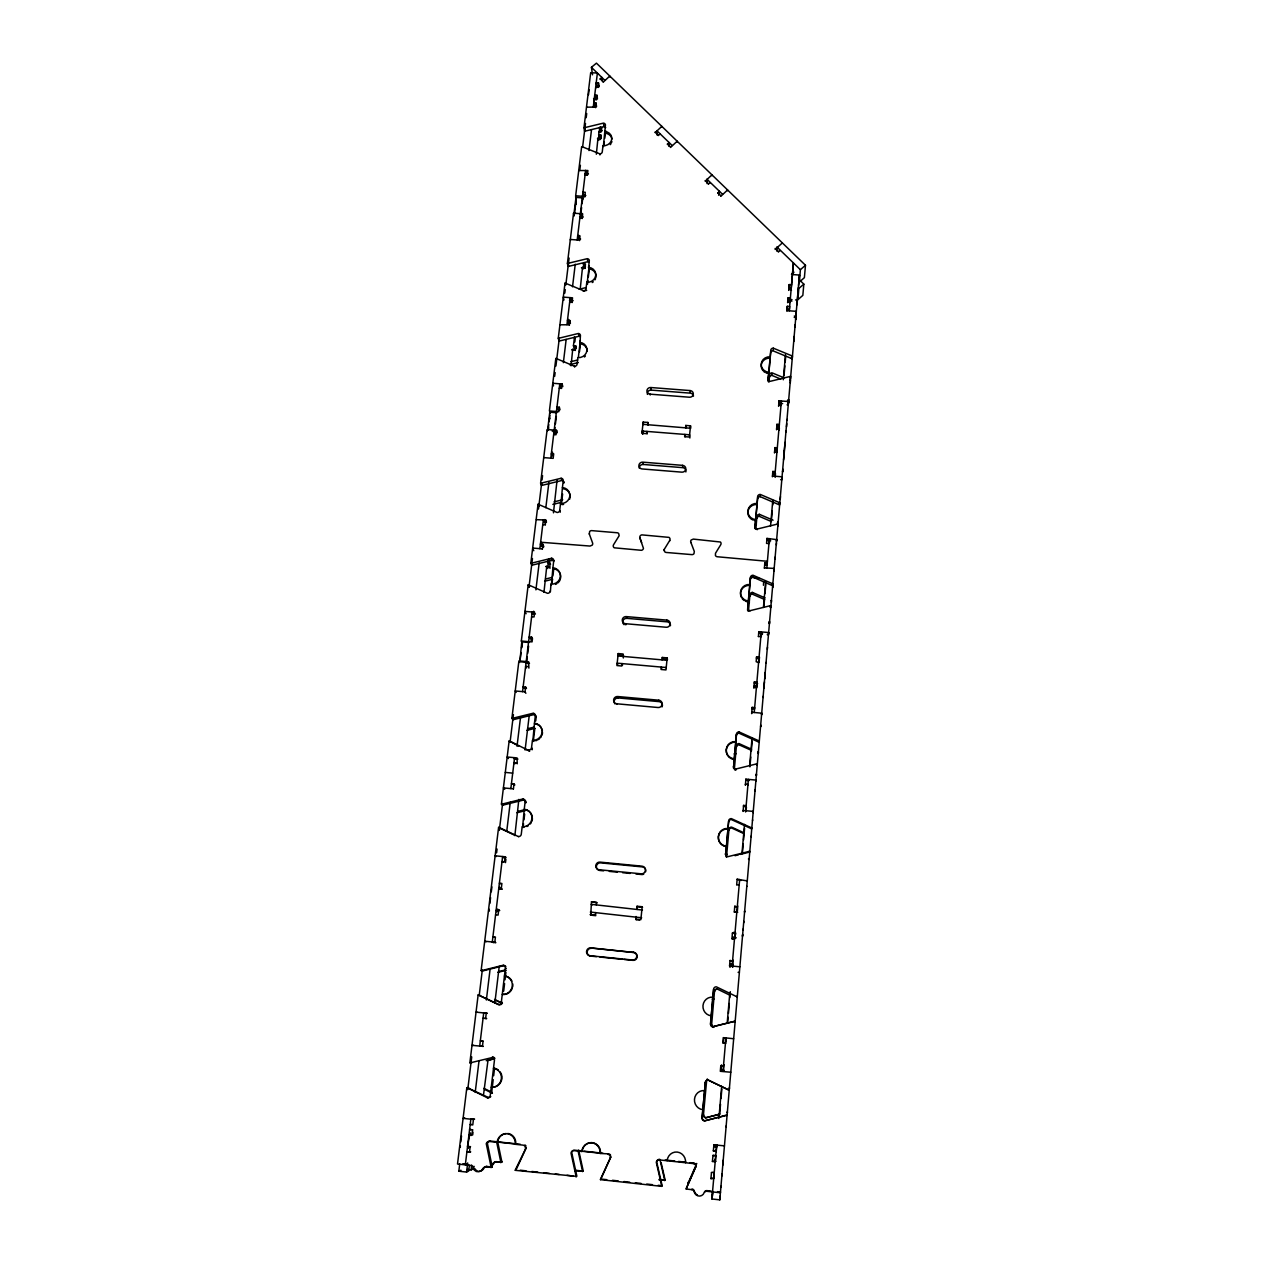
<?xml version="1.0" encoding="UTF-8"?>
<svg xmlns="http://www.w3.org/2000/svg" width="1263" height="1263" viewBox="0 0 1263 1263"><rect width="100%" height="100%" fill="white"/><g stroke="black" fill="none" stroke-linecap="round" stroke-linejoin="round"><path stroke-width="1.5" d="M739.044 744.602L739.06 743.607L751.548 749.243M739.123 733.029L739.123 731.956L758.605 740.718A2.51 2.479 14.9 0 0 759.3 740.876L759.221 742.139A2.494 2.463 15.1 0 1 758.51 741.965L739.123 733.235A2.494 2.463 9.3 0 0 736.424 735.461L733.55 767.462A2.51 2.479 15.5 0 0 733.645 768.393M747.743 610.787A2.447 2.368 2.1 0 1 747.649 609.903L747.696 608.419M743.575 805.415L743.56 806.41L746.07 806.647L746.101 805.652L743.575 805.415L743.118 811.414L743.149 810.451L753.237 811.399L753.158 812.362M749.922 611.008L749.938 610.708A2.463 2.384 2.1 0 1 747.696 608.119L750.443 577.428A2.447 2.352 1.5 0 1 753.095 575.281L772.151 583.569A2.447 2.368 3.8 0 0 772.845 583.727L772.703 587.153M749.954 594.794L749.906 596.262A2.352 2.273 2 0 1 752.448 594.194L764.636 599.53M750.396 579.007L750.443 577.428M739.376 972.368L738.097 972.336M739.85 966.811L729.54 965.769L732.998 966.448M639.978 538.338L639.804 536.838A2.415 2.321 -10.6 0 1 641.841 534.881L669.011 537.375A2.431 2.321 -8.1 0 1 669.706 540.485L669.753 540.817M755.858 781.181L755.921 780.076L745.88 779.145L745.849 780.25L749.18 780.55M752.464 593.91L752.511 592.442L764.746 597.778M747.649 609.903L750.396 579.322A2.431 2.352 1.5 0 1 753.032 577.175L753.08 575.596M754.99 526.876L754.927 528.613L757.595 498.743A2.415 2.289 0.4 0 1 760.2 496.659L760.279 494.828M745.612 811.983L748.391 779.382L748.328 780.85M756.269 525.045L756.3 524.05M757.184 529.734L757.216 529.039A2.431 2.321 0.7 0 1 755.006 526.529L757.689 496.548A2.415 2.305 0.3 0 1 760.294 494.449L779.145 502.5A2.431 2.305 2.1 0 0 779.824 502.658L779.65 504.837A2.415 2.305 2.1 0 1 778.971 504.679L760.2 496.659M756.932 516.709L756.869 518.414A2.321 2.226 0.7 0 1 759.379 516.393L771.425 521.572M757.611 498.38L757.689 496.548M747.917 785.27L747.964 784.37L745.454 784.134L745.407 785.223L745.88 779.145M759.379 516.046L759.458 514.341L773.067 520.182M790.07 302.015L790.37 298.068L788.033 297.894L787.623 302.71M752.164 707.375L752.101 708.764L754.579 708.985L754.658 707.596L752.164 707.375L751.674 713.642L751.738 712.269L761.7 713.169L761.589 714.526M768.741 373.564L768.804 372.238A8.304 7.752 -0.8 0 1 761.226 363.886A8.304 7.752 -0.8 0 1 770.193 356.798L770.777 350.198A2.368 2.21 -0.8 0 1 773.335 348.178L791.79 355.803A2.368 2.21 0.4 0 0 792.454 355.961L792.248 358.66A2.368 2.194 0.4 0 1 791.569 358.518L773.193 350.909A2.352 2.194 -0.8 0 0 770.651 352.93L768.093 381.505M756.869 684.609L756.884 682.052L754.406 681.831L754.343 683.315L757.626 683.615M775.135 249.427L781.923 243.301M768.157 380.195L770.193 356.798M754.5 685.083L754.453 686.046L756.853 686.267M776.682 251.037L776.887 246.932L800.395 269.698L799.384 282.028L804.389 277.655L805.478 265.262L596.436 63.15L591.416 67.318L592.536 74.817M742.66 934.32L742.486 936.341L742.612 934.904M756.584 656.871L756.505 658.449L758.968 658.67L759.063 657.092L756.584 656.871L756.174 661.686L758.589 662.696M769.467 377.337A2.273 2.131 -0.6 0 1 771.914 375.395L772.009 373.706M773.24 350.009L773.335 348.178M778.355 252.016L780.045 250.548M768.504 634.231L768.63 632.542L758.795 631.689L758.716 633.379L762.631 633.71M743.102 930.31L743.165 929M756.379 688.367L756.458 686.898L753.979 686.677L753.916 688.146L754.406 681.831M743.749 922.732L743.828 921.327M756.711 687.656L756.963 684.341M764.399 567.908L774.156 568.413L773.966 570.971M764.825 562.903L764.715 564.845L767.13 565.05L767.257 563.109L764.825 562.903L764.399 568.35M776.65 539.617L766.973 538.401L766.846 540.438L770.714 540.769M747.254 880.911L737.118 879.237L736.676 885.047L739.218 884.621M746.922 886.231L746.922 886.437M747.254 881.148L747.301 880.216M749.006 852.099L749.054 851.42A2.573 2.542 57.9 0 1 749.796 851.388L749.733 852.193M772.83 471.462L772.688 473.751L775.087 473.941L775.229 471.652L772.83 471.462L772.419 476.783M767.43 561.293L717.368 556.762A2.431 2.337 -2.9 0 1 715.426 555.499L715.505 553.241L720.731 544.732A2.431 2.337 -2.9 0 0 720.463 542.016L693.324 539.096L691.177 540.011A2.431 2.337 -5.5 0 0 690.814 542.237L690.845 542.585M768.962 543.595L766.546 543.39L766.973 538.401M774.882 450.544L774.914 447.623L777.313 447.812L777.045 451.365L777.155 450.181M769.214 541.322L769.388 538.606L766.846 567.797M776.95 424.321L776.792 426.783L779.176 426.957L779.35 424.51L776.95 424.321L776.54 429.767M725.751 854.514L728.656 820.918A2.542 2.526 45.5 0 1 731.403 818.629L751.106 827.66A2.542 2.526 45.4 0 0 751.817 827.833L751.753 828.733A2.542 2.51 45.9 0 1 751.043 828.56L751.09 827.818M788.333 404.081L788.538 401.539L779.018 400.813L778.845 403.355L782.65 403.639M773.13 500.432L772.751 504.947M786.881 311.108L787.291 306.293L789.643 306.467L789.438 309.34L787.102 309.167L787.291 306.293M764.068 685.683L764.162 684.514M778.861 430.225L778.955 429.01L776.571 428.82M751.201 836.848L751.264 835.995M788.033 297.894L787.828 300.799L791.917 301.099M781.166 404.381L781.387 400.987L774.835 476.214M788.744 289.874L788.822 288.895L791.159 289.069L791.08 290.048M791.538 284.759L789.201 284.585L788.996 287.538L791.317 287.711L793.432 262.957L789.264 310.809M752.637 819.861L752.59 820.618M753.143 812.693L753.237 811.399M756.537 764.873L756.6 763.894A2.526 2.494 20.9 0 1 757.326 763.862L757.247 765.015M757.784 752.259L757.705 753.222A2.4 2.368 17.3 0 0 758.384 753.395L758.479 752.227A2.415 2.384 17 0 1 757.958 752.116M758.51 741.965L758.589 740.923M755.242 789.659L755.148 791.017L755.227 789.991M796.053 315.845L796.306 311.329L786.912 310.635M760.8 725.073L760.673 726.762L760.768 725.499M761.557 714.984L761.7 713.169M763.199 697.508L763.31 696.134M763.941 688.303L764.004 687.356M764.147 685.951L764.447 681.894M764.746 678.878L765.062 674.758M765.189 673.368L765.267 672.374M768.914 623.212L769.025 621.838A2.368 2.305 5.3 0 1 769.704 621.791L769.577 623.448A2.368 2.289 5.3 0 0 768.899 623.496M770.225 606.019L770.098 607.503A2.447 2.368 4.7 0 1 770.809 607.471L770.951 605.672A2.463 2.384 4.6 0 0 770.241 605.719L749.938 610.708M772.025 585.132L772.151 583.569M764.873 678.136L764.983 676.684M767.351 649.293L767.509 647.209M768.63 632.542L768.457 634.784L767.241 634.673M771.393 602.34L771.535 600.604A2.368 2.289 4.3 0 1 771.03 600.509M777.582 522.472L777.455 524.161A2.321 2.226 2.5 0 0 778.119 524.303L778.276 522.282A2.337 2.226 2.4 0 1 777.613 522.14M779.003 504.316L779.145 502.5M776.54 540.832L776.682 539.206L776.461 541.922M796.258 311.898L796.116 313.619M772.656 587.595L772.767 586.253M775.277 556.967L775.119 559.114M776.335 544.937L776.492 542.995M777.819 526.182L777.976 524.082A2.431 2.321 2.5 0 0 777.282 524.129L757.216 529.039M780.25 499.39L780.487 496.58M788.096 400.687L787.923 402.723A2.305 2.163 0.9 0 1 788.586 402.676L788.791 400.229A2.305 2.163 0.8 0 0 788.128 400.276M789.975 376.942L790.006 376.5A2.384 2.226 0.6 0 1 790.701 376.453L790.48 379.089A2.368 2.21 0.6 0 0 789.975 379.105M791.569 358.518L791.759 356.261M782.855 469.078L782.618 472.015L782.792 469.804M783.597 459.921L783.723 458.406M783.786 457.711L784.876 444.608M784.939 443.976L785.065 442.397M785.918 432.009L786.028 430.794M795.09 326.943L795.248 325.144M784.181 453.891L784.355 451.617M786.502 426.878L786.754 423.721M787.07 420.2L787.133 419.395M788.538 401.539L788.254 404.934L787.07 404.839M788.712 399.645L787.465 400.403M790.291 382.91L790.496 380.384A2.305 2.147 0.6 0 1 790.006 380.305M793.843 341.389L793.922 340.505M794.001 339.842L794.285 336.29M795.169 326.201L795.28 324.844M795.627 319.46L795.69 318.513M797.158 301.494L797.285 300.041L795.532 299.915M797.979 292.037L798.153 290.016L798.074 290.837M797.016 304.825L797.758 295.605M798.248 289.432L798.405 287.49M798.595 285.375L799.432 275.05L792.422 274.545M756.758 683.851L756.663 684.988L756.837 682.794M758.637 662.428L758.731 661.244L758.621 662.365M766.073 662.444L766.025 663.012M784.244 451.523L784.323 450.591M768.804 372.238L768.22 379.279A2.384 2.226 -0.6 0 0 770.383 381.284L790.006 376.5M734.908 934.288C734.482 938.077 736.155 929.978 732.398 933.073L731.972 938.725L734.529 938.993L731.972 938.725M736.913 911.523L737.024 910.181L736.882 911.902M744.586 911.918L744.665 910.923L744.554 912.281M795.99 316.524L794.332 316.003M797.142 301.778L797.253 300.341M714.053 1173.359C713.753 1177.195 714.89 1170.154 711.448 1172.743M712.742 1191.467L712.316 1196.329L712.853 1191.435M722.768 1165.212L723.21 1160.129L723.052 1161.96M716.689 1144.988L711.89 1198.982L719.799 1199.85L799.432 275.05M795.722 319.665L796.022 316.113L795.911 317.487L794.222 317.36M710.895 1178.6L713.658 1178.284L710.895 1178.6L711.511 1172.443M715.126 1161.486L712.411 1161.455L712.995 1155.408L715.632 1155.692L712.995 1155.408M713.327 1150.846L716.074 1150.64L713.327 1150.846L713.927 1144.862L717.416 1145.241M730.788 1072.224L720.305 1071.308L720.778 1065.893L723.383 1066.177M729.572 966.1L729.998 960.512L732.587 961.127L729.998 960.512M737.703 912.328L734.308 911.997L734.75 906.266L737.308 907.102L734.75 906.266M758.432 636.552L758.795 631.689M774.503 453.007L774.914 447.623M778.592 406.323L779.018 400.813M788.744 290.411L789.201 284.585M721.489 1064.883L720.968 1070.171L724.362 1070.408M723.841 1037.854L723.399 1042.985M730.014 967.379L730.282 963.701L732.777 964.269L730.282 963.701M763.436 585.29L763.673 581.99L766.041 582.496M777.108 429.025L777.361 426.152M790.164 300.973L790.085 301.904M718.868 1118.529L721.678 1086.322M727.188 1023.062L729.856 992.56M741.965 853.662L744.507 824.455M749.638 765.725L752.022 738.318M754.232 712.49L761.257 631.91L761.131 634.152L762.347 634.247M763.436 607.44L765.646 582.18M770.525 526.197L772.751 500.701M783.297 379.784L785.475 354.682M713.863 1178.6L714.195 1174.764M715.379 1161.297L715.868 1155.534M716.216 1151.682L716.721 1145.92M719.689 1113.777L720.526 1104.241M721.015 1098.526L721.852 1088.99M723.525 1070.314L724.031 1064.63M726.004 1041.896L726.272 1038.091M727.599 1023.125L728.104 1017.236M728.451 1013.321L729.304 1003.501M729.825 997.612L730.33 991.723M732.508 967.332L733.093 960.054M735.492 932.378L735.066 937.967M737.797 905.997L737.308 911.744L734.308 911.997M742.376 853.535L743.228 843.795M743.56 839.911L744.586 828.228M746.086 810.909L746.417 807.183M749.922 766.862L750.79 757.042M751.296 751.153L752.148 741.349M759.031 662.459L759.489 657.092M761.273 636.631L761.621 632.731M763.831 607.329L764.683 597.557M765.015 593.642L765.788 584.611M769.435 543.011L769.767 539.206M771.425 520.167L772.261 510.662M775.15 477.367L775.482 473.641L773.177 473.451M784.039 375.458L784.876 365.86M785.207 362.023L785.712 356.245M803.821 284.128L802.842 295.368L797.932 299.663L798.848 288.469L803.821 284.128L799.905 280.323M702.07 1117.897L705.386 1082.296L702.07 1117.897A2.747 2.637 84 0 0 704.454 1120.928L726.288 1115.45A2.763 2.637 81.9 0 1 727.046 1115.418L727.093 1115.103A2.747 2.621 81.9 0 0 726.336 1115.134L704.486 1120.865M712.853 1026.693L734.403 1021.325A2.684 2.605 79.5 0 1 735.161 1021.278L735.161 1021.372A2.668 2.589 79.5 0 0 734.419 1021.404L712.869 1026.708A2.684 2.605 82.4 0 1 710.501 1023.756L713.595 989.229A2.652 2.589 81.4 0 1 716.405 986.845L736.55 996.602A2.652 2.589 78.2 0 0 737.276 996.791L737.276 996.586A2.668 2.589 78.2 0 1 736.55 996.412L736.55 996.602M733.55 767.273L736.408 734.182A2.51 2.463 9.1 0 1 739.123 731.956M712.964 1026.772A2.668 2.589 82.4 0 1 710.611 1023.835L713.611 989.261M728.656 821.061L725.751 854.656A2.558 2.526 65.4 0 0 726.699 856.882M719.721 1114.313L705.749 1117.818A2.652 2.526 83.9 0 1 703.459 1114.913L706.633 1080.733A2.605 2.51 83.4 0 1 707.169 1079.36M711.622 1024.561L711.543 1024.498A2.573 2.494 82.3 0 0 713.8 1027.308L713.895 1027.372A2.573 2.494 82.3 0 1 711.653 1024.561L714.511 991.297A2.558 2.494 81.3 0 1 717.21 989.008L730.14 995.323M726.478 857.324L728.972 829.333A2.447 2.431 51.5 0 1 731.624 827.139L744.254 832.933M734.371 768.993L736.44 745.754A2.415 2.384 11.1 0 1 739.06 743.607M748.47 611.181L749.954 594.51A2.352 2.273 1.9 0 1 752.511 592.442M755.842 529.229L756.932 516.378A2.337 2.226 0.6 0 1 759.458 514.341M768.93 382.215L769.593 374.811A2.289 2.131 -0.6 0 1 772.056 372.853L783.913 377.779M636.205 919.685L636.047 916.575L636.205 919.685L639.583 920.017M637.089 906.234L637.247 909.392L637.089 906.234L642.157 906.739L640.862 919.653L635.778 919.148M662.033 659.854L662.286 657.455L667.18 657.897L667.48 659.475L662.586 659.033L662.286 657.455M685.541 427.683L685.777 425.442L690.514 425.82L690.703 428.268L642.914 424.321M667.18 657.897L665.98 669.927L661.054 669.485L661.307 667.069L661.623 668.616M690.514 425.82L689.393 437.045L684.641 436.666L684.862 434.425L685.067 436.84M460.316 1145.794L460.316 1147.325M468.084 1146.63L468.178 1148.241L468.684 1146.409M467.294 1169.475L471.115 1169.901L471.62 1165.086M597.399 98.246L596.957 95.278L594.715 95.12L595.031 99.54L595.252 98.688M599.562 127.358L599.578 129.868L599.814 129.015M470.089 1134.695L470.057 1132.753L467.515 1146.52L470.531 1146.646M499.785 888.994C500.669 884.558 497.054 890.794 501.285 888.584L502.279 889.231L498.948 888.899M591.116 911.523L590.721 915.186L591.479 901.766L596.531 902.256L596.262 904.829M623.322 657.991L623.101 653.997L618.207 653.571L616.928 665.569L621.822 666.011L622.075 663.596L622.548 665.159M648.235 424.905L647.887 422.458L643.151 422.079L641.951 433.288L646.688 433.667L646.924 431.409L647.272 433.841M643.041 430.92L642.693 434.267L642.188 431.046L689.614 434.804L689.866 438.008M592.394 915.343L595.757 915.675L595.441 912.565M647.635 424.7L647.887 422.458M489.176 909.234L489.381 911.065M719.799 1199.85L719.942 1198.619M720.099 1197.182L720.242 1195.887M720.984 1187.362L721.126 1186.162M587.248 351.335A8.21 7.625 -12.2 0 0 579.97 343.725L580.443 335.437A2.337 2.179 -12 0 0 578.375 333.479L558.956 338.2A2.352 2.179 -13.1 0 1 558.278 338.231L565.003 283.165A2.321 2.147 -12.1 0 1 565.65 283.291L583.459 290.695A2.321 2.147 -11.2 0 0 586.032 288.722L586.79 282.296A8.131 7.467 -10.8 0 0 595.726 275.413A8.131 7.467 -10.8 0 0 588.558 267.346L589.332 260.573A2.321 2.131 -10.7 0 0 587.279 258.678L568.082 263.32A2.337 2.131 -11.6 0 1 567.419 263.367L568.066 266.367A2.321 2.131 -11.6 0 0 568.745 266.335L587.848 261.694A2.305 2.116 -10.7 0 1 589.063 262.136M603.446 145.75L605.435 124.942A2.273 2.037 -9.1 0 0 603.414 123.127L584.627 127.658A2.289 2.052 -9.8 0 1 583.98 127.689L584.548 131.147A2.273 2.037 -9.8 0 0 585.211 131.099L603.919 126.6A2.258 2.037 -9.1 0 1 605.687 127.642M491.591 1093.174L493.202 1079.612M493.659 1075.744L494.575 1067.993M503.684 991.123L504.584 983.561M505.026 979.788L505.926 972.226M523.087 827.502L523.529 823.681M523.987 819.861L524.666 814.146M533.286 741.444L534.833 728.404M535.717 720.952L536.159 717.226M552.01 583.522L552.452 579.733M552.91 575.96L553.794 568.397M561.735 501.443L562.619 494.054M579.48 351.793L580.38 344.246M587.484 284.27L587.927 280.575M588.353 276.881L589.237 269.508M603.903 145.829L604.346 142.04M604.803 138.251L605.687 130.673M518.856 799.416L514.862 835.648M546.784 566.013L543.958 592.363M557.094 479.893L553.462 512.825M572.739 349.014L571.05 365.812M598.015 137.699L596.341 154.228M488.197 1058.678L483.555 1094.516M494.828 1003.169L499.232 966.337M525.092 750.033L529.276 715.126M550.589 564.214L548.3 564.024L547.81 560.109L553.526 560.598M573.449 345.699L575.691 345.857L576.291 348.477L574.065 348.304L573.449 345.699L574.507 336.811M580.222 289.101L582.559 266.903L582.764 267.867M598.662 134.873L600.825 135.015L601.314 138.314L599.167 138.172L598.662 134.873L599.104 131.178L601.346 131.889M547.763 568.476L548.868 559.225M574.823 341.973L575.344 337.616M583.553 268.861L584.248 263.051M598.93 140.161L599.388 136.309M599.846 132.457L600.541 126.679M549.942 568.366L549.863 562.351L547.558 562.161M575.281 350.498L575.691 345.857M585.053 268.498L585.448 263.935L583.253 263.778L583.822 266.667L585.464 266.777M600.446 139.498L600.825 135.015M601.267 131.336L601.82 127.958M492.191 1057.368A2.7 2.573 -74.9 0 1 494.433 1060.32L493.486 1068.372A9.504 9.062 -75.9 0 1 501.379 1078.76A9.504 9.062 -75.9 0 1 491.244 1087.238L490.281 1095.337A2.731 2.589 -76.5 0 1 487.376 1097.784L467.547 1087.948A2.731 2.589 -74.8 0 0 466.821 1087.759L457.522 1164.012L470.815 1165.465A2.779 2.621 -78.4 0 1 473.041 1167.58A5.557 5.241 -78.8 0 0 482.876 1168.654A2.779 2.621 -79.4 0 1 485.545 1167.075L492.128 1167.123A2.763 2.605 -79.5 0 0 492.112 1166.333L487.407 1143.489A2.747 2.605 -78.7 0 1 489.349 1141.12M518.635 836.69L499.295 827.533A2.558 2.479 -52.1 0 0 498.601 827.36L481.124 970.584A2.637 2.542 -67.6 0 0 481.85 970.552L503.148 965.264A2.637 2.542 -69.1 0 1 505.389 968.137L504.442 975.983A9.267 8.936 -70.6 0 1 512.273 986.087A9.267 8.936 -70.6 0 1 502.264 994.376L501.332 1002.285A2.668 2.558 -71.6 0 1 498.459 1004.653L478.866 995.133A2.652 2.558 -69.8 0 0 478.14 994.944L469.868 1062.783A2.7 2.573 -73.4 0 0 470.61 1062.736L493.249 1057.305A2.684 2.573 -75 0 1 494.591 1057.889M529.513 750.917L509.826 741.16A2.51 2.431 -39.5 0 0 509.131 741.002L501.427 804.121A2.542 2.463 -48 0 0 502.153 804.089L522.961 798.958A2.526 2.463 -47.8 0 1 525.14 801.673L524.256 809.173A8.904 8.683 -50.5 0 1 531.912 818.771A8.904 8.683 -50.5 0 1 522.172 826.712L521.272 834.259A2.558 2.479 -53.1 0 1 518.477 836.532M528.913 668.111L528.629 661.78L518.904 660.912L511.894 718.331A2.494 2.415 -35.8 0 0 512.62 718.284L533.16 713.232A2.494 2.415 -34.3 0 1 535.323 715.884L534.454 723.194A8.746 8.509 -36.4 0 1 542.048 732.54A8.746 8.509 -36.4 0 1 532.418 740.307L531.549 747.68A2.51 2.447 -39 0 1 528.787 749.906M550.384 591.763L550.968 584.122A8.509 8.162 -20.5 0 0 560.346 576.654A8.509 8.162 -20.5 0 0 552.91 567.766L553.731 560.772A2.431 2.321 -19.8 0 0 551.615 558.246L531.534 563.156A2.431 2.321 -21.4 0 1 530.823 563.203L538.022 504.3A2.4 2.289 -18.6 0 1 538.685 504.458L557.062 512.478A2.415 2.289 -17.2 0 0 559.714 510.394L560.535 503.527A8.415 7.988 -16.4 0 0 569.802 496.217A8.415 7.988 -16.4 0 0 562.43 487.55L563.235 480.729A2.4 2.273 -16 0 0 561.135 478.267L541.29 483.098A2.4 2.273 -17.4 0 1 540.596 483.145L547.147 429.531L556.557 430.288L557.267 432.704L553.51 432.404M579.654 342.352A8.225 7.641 -12.2 0 1 586.9 350.625A8.225 7.641 -12.2 0 1 577.838 357.65L577.065 364.218A2.352 2.194 -12.6 0 1 574.476 366.238L556.462 358.629A2.352 2.194 -13.6 0 0 555.815 358.487L549.405 410.949L558.799 411.691L559.32 407.239L556.983 407.065L557.693 409.559L560.03 409.749L559.32 407.239M604.693 131.431A7.957 7.168 -9.1 0 1 611.734 139.119A7.957 7.168 -9.1 0 1 602.988 145.75L602.262 151.907A2.273 2.052 -9.3 0 1 599.767 153.818L582.29 146.792A2.273 2.052 -10.1 0 0 581.659 146.666L575.66 195.797L575.975 204.259L575.77 203.185M491.244 1087.238L493.486 1068.372M502.264 994.376L504.442 975.983M524.066 827.186A8.888 8.667 -50.6 0 1 522.614 827.17L524.256 809.173M534.281 740.955A8.73 8.494 -36.5 0 1 532.844 740.939L534.454 723.194M551.552 583.238L552.91 567.766M562.43 487.55L560.883 504.6L560.535 503.527M578.375 357.176L580.349 340.473M589.221 265.656L587.074 283.765L586.79 282.296M460.806 1141.878L461.516 1135.958M489.87 903.424L490.581 897.614M491.291 891.804L491.939 886.91M547.511 430.746L549.784 412.196L556.809 412.748L556.446 411.501M573.86 214.789L575.975 197.423L582.78 197.896L582.069 203.69M588.495 94.788L589.111 89.657M467.736 1089.653L471.731 1056.91M479.23 995.355L482.308 970.11M496.596 852.825L497.069 849.036M499.327 830.423L502.611 803.521M510.141 741.681L513.441 714.621M520.024 660.675L521.003 652.561M521.556 648.061L522.219 642.662M528.96 587.327L532.465 558.514M538.496 509.005L541.574 483.808M542.048 479.924L542.569 475.583M548.126 430.115L548.789 424.557M549.137 421.731L549.926 415.29M554.662 376.358L555.136 372.569M555.925 366.002L558.988 340.868M564.814 293.063L565.24 289.574M565.871 284.443L569.092 258.062M574.397 214.442L576.275 199.033M579.891 169.337L580.396 165.295M582.701 146.303L585.495 123.458M586.19 117.68L586.695 113.512M522.314 644.777L521.635 647.398M469.378 1165.275L468.668 1171.069L466.584 1172.064L458.832 1171.211L459.716 1163.918M593.784 102.871L596.01 103.013L596.546 106.55L594.32 106.408L593.784 102.871L594.226 99.161L596.546 99.903M510.836 788.601L514.578 757.689L515.809 759.268M522.566 691.635L532.197 612.018L533.302 614.355L533.681 611.213M539.854 548.679L543.343 519.835L544.385 522.629L544.748 519.582M550.794 458.169L559.793 383.81L560.725 387.267L561.072 384.331M566.961 324.607L570.213 297.642L571.081 301.494L571.429 298.636M577.191 239.954L585.622 170.347L586.379 174.768L586.711 172.021M593.294 106.913L597.383 73.08L590.689 72.654L583.98 127.689M527.287 656.918L526.639 662.333L521.177 661.859M527.729 653.318L528.597 646.088M555.01 427.604L554.552 431.315L552.215 431.125M555.452 423.894L556.351 416.458M580.68 215.263L581.611 207.542M475.204 1092.416L478.977 1061.204M486.366 1000.012L490.123 968.942M506.763 831.133L510.252 802.305M517.025 746.228L520.53 717.226M535.907 589.853L539.159 562.966M543.453 547.4L543.595 546.248L541.211 546.042L541.401 544.464M545.837 507.663L548.884 482.45M552.547 452.201L552.089 456.006L551.347 453.67L553.699 453.859L553.162 458.358L543.721 457.601M563.361 362.67L566.156 339.463M570.45 323.265L568.145 323.091L568.587 319.428M572.518 286.827L575.249 264.22M580.601 239.007L578.312 238.833L578.754 235.281M588.984 150.565L591.51 129.679M466.584 1172.064L467.673 1162.939M470.641 1151.824L466.884 1152.014L469.473 1152.298L470.136 1146.804M468.889 1135.105L471.509 1135.39L472.757 1129.722M471.352 1124.275L470.183 1124.638L472.772 1124.923L473.436 1119.46L474.588 1119.129L471.146 1118.75M483.066 1041.075L482.434 1046.411M492.491 942.324L495.838 942.656L494.812 942.23L495.428 937.035L492.902 936.783L493.944 937.241M497.212 910.26C496.864 915.075 495.222 906.518 498.696 909.944L498.08 915.091L495.57 914.838M501.285 888.584L501.9 883.469L499.39 883.232L500.385 883.895M496.138 856.598L495.128 855.809L505.121 856.772L504.505 861.855L501.995 861.603L502.99 862.361M513.457 789.012L513.899 783.865L511.436 783.644L514.83 784.955L513.899 783.865M517.214 763.815L517.041 757.911L507.189 756.995L508.452 758.574M525.882 693.292L524.998 691.84L525.582 687.025L523.15 686.804L524.019 688.256L526.45 688.477L525.582 687.025M532.07 641.92L532.449 638.762L530.034 638.557L529.181 636.899L531.612 637.105L531.028 641.872L521.335 641.02L528.187 584.864A2.431 2.337 -23.2 0 1 528.865 585.022L547.432 593.294A2.431 2.337 -21.7 0 0 550.131 591.147M542.38 549.2L542.806 544.242L540.406 544.037L541.211 546.042M545.3 524.982L545.727 520.024L536.365 519.661M556.557 430.288L556.004 434.756L553.652 434.567M553.51 385.862L552.784 383.273L562.13 383.999L561.593 388.42L559.256 388.23M569.376 325.254L569.787 320.455L567.482 320.281L568.145 323.091M572.107 302.583L572.518 297.815L563.298 297.121L563.977 300.01M579.591 240.633L579.985 235.897L577.712 235.739L578.312 238.833M582.243 218.562L582.653 213.842L573.544 213.194L567.419 263.367M584.848 196.981L585.258 192.276L582.985 192.118L583.569 195.355L585.827 195.512M587.469 175.194L587.879 170.505L578.943 170.552M595.615 107.655L596.01 103.013M596.468 99.303L596.957 95.278M598.046 87.479L598.457 82.853L596.215 82.711L596.831 85.647L599.057 85.789L598.915 86.958M472.678 1134.979L473.009 1132.264M505.484 862.613L505.895 859.25M724.441 1145.841L713.927 1144.862M726.114 1126.849L726.241 1125.87M711.89 1198.982L712.095 1197.75M729.572 1088.011L729.54 1088.217A2.621 2.526 81.2 0 1 729.004 1088.09M669.706 540.485L664.196 549.484L664.67 551.678A2.431 2.337 -8.3 0 0 666.28 552.468L691.808 554.615A2.431 2.337 -5.6 0 0 693.971 553.699L694.318 551.457L690.814 542.237M664.196 549.484L664.149 550.668M728.498 1089.858L708.101 1080.023A2.731 2.621 83.5 0 0 705.243 1082.47M712.411 1161.455L716.026 1161.313M711.132 1191.088L706.948 1190.63A2.794 2.652 84.1 0 0 704.738 1191.514L703.27 1194.277A5.62 5.32 84.6 0 1 694.761 1193.346L693.845 1191.009A2.81 2.668 85.2 0 0 691.808 1189.651L692.013 1189.004M641.636 542.585L639.915 537.991L643.451 548.347A2.431 2.321 -10.9 0 1 641.415 550.305L614.26 547.81A2.415 2.321 -13.4 0 1 613.581 544.7L619.154 535.717L618.681 533.523A2.415 2.321 -13 0 0 617.102 532.749L591.763 530.634A2.415 2.305 -15.2 0 0 589.616 531.549L589.332 534.107M691.808 1189.651L686.219 1189.036A2.81 2.652 85.4 0 1 686.409 1188.246L696.039 1166.207M686.219 1189.036L686.456 1188.388A2.794 2.652 85.4 0 1 686.63 1187.599L696.071 1166.112A2.779 2.637 85.1 0 0 693.687 1163.065L689.898 1162.655M688.635 1181.852A2.684 2.542 85.3 0 0 688.461 1182.594L688.256 1183.194A2.7 2.558 85.3 0 1 688.43 1182.436L688.603 1181.947M695.881 1166.665A2.794 2.652 85.1 0 0 693.498 1163.602L693.687 1163.065M705.764 1117.771L719.799 1114.013M693.498 1163.602L659.207 1159.892A2.779 2.652 88 0 0 656.302 1162.37L661.623 1185.547A2.81 2.652 87.8 0 1 661.654 1186.352L600.462 1179.658A2.794 2.652 -87.8 0 1 600.651 1178.868L610.787 1156.955M688.43 1182.436L696.766 1163.46M600.462 1179.658L601.062 1179.042A2.779 2.637 -87.8 0 1 601.251 1178.268L610.882 1156.876M526.134 1147.783L515.478 1169.554A2.779 2.637 -81.5 0 0 515.288 1170.327L576.765 1176.39A2.779 2.637 -85.6 0 0 576.749 1175.585L571.744 1152.63A2.763 2.621 -85 0 1 574.649 1150.167L580.301 1150.782M516.456 1169.001L526.292 1147.704M703.459 1114.913L703.586 1114.661A2.637 2.526 83.9 0 0 705.875 1117.502M722.989 1071.403L725.909 1037.949M702.875 1109.545L702.812 1109.688A9.599 9.204 84.1 0 1 694.492 1099.189A9.599 9.204 84.1 0 1 704.517 1090.616L704.58 1090.506M661.654 1186.352L661.986 1185.72A2.794 2.652 87.8 0 0 661.954 1184.899L656.665 1161.849A2.779 2.637 88 0 1 659.539 1159.371L659.207 1159.892M659.144 1180.021L664.97 1180.037A2.684 2.542 87.6 0 0 664.938 1179.263L661.117 1162.639M706.633 1080.733L706.522 1080.86A2.621 2.526 83.4 0 1 707.406 1079.123M540.801 542.253L590.026 546.058L592.189 545.158A2.415 2.321 -15.7 0 0 592.568 542.932L589.237 533.76M791.459 274.355L793.969 272.177M800.395 269.698L805.478 265.262M576.054 1176.99A2.794 2.637 -85.5 0 0 576.039 1176.169L571.018 1153.119A2.779 2.637 -85 0 1 573.923 1150.64L581.785 1151.493A9.709 9.22 -86.3 0 1 591.952 1142.857A9.709 9.22 -86.3 0 1 600.114 1153.482L608.545 1153.845A2.763 2.621 -87.8 0 1 610.613 1155.329M717.716 193.239L719.389 191.25L718.615 195.228M720.841 196.27L727.583 189.955L727.599 190.76M705.243 181.162L711.969 174.847L711.985 175.683M708.354 184.177L710.043 182.725M658.228 135.583L659.902 134.162M667.417 144.487L669.043 142.498L668.885 146.271M670.479 147.471L677.173 141.203L677.221 142.056M655.165 132.615L661.828 126.379L661.907 127.247M600.178 79.332L601.756 77.327L602.262 80.943M603.161 82.237L609.776 76.048L609.903 76.964M574.681 1170.785L583.111 1171.101A2.668 2.526 -85.9 0 0 583.096 1170.327L578.675 1150.119M600.114 1153.482L600.414 1153.245A9.678 9.204 -86.3 0 0 598.441 1146.141M581.785 1151.493L582.117 1151.256A9.678 9.204 -86.3 0 1 597.809 1145.399M515.288 1170.327L516.093 1169.87M490.802 1166.017A5.336 5.036 -79.3 0 0 492.065 1164.975L493.375 1163.002A2.668 2.526 -79.8 0 1 495.506 1162.149L501.79 1162.213A2.652 2.51 -80 0 0 501.774 1161.455L497.606 1141.342M491.054 1167.675A2.779 2.621 -79.5 0 0 491.039 1166.87L491.939 1166.428M500.795 1162.718A2.668 2.526 -79.9 0 0 500.78 1161.96L501.774 1161.455M495.68 1162.071L501.79 1162.213M471.115 1169.901L473.325 1168.843M458.832 1171.211L460.979 1170.217M491.039 1166.87L486.318 1143.931A2.763 2.621 -78.7 0 1 489.239 1141.468L497.038 1142.32A9.678 9.157 -79.8 0 1 507.252 1133.716A9.678 9.157 -79.8 0 1 515.241 1144.294L515.73 1144.057A9.646 9.141 -79.8 0 0 511.799 1135.027M466.773 1164.202L465.321 1164.865L470.846 1119.192L472.394 1118.734M497.038 1142.32L497.559 1142.099A9.646 9.141 -79.8 0 1 506.084 1133.495M469.473 1152.298L470.452 1151.903M486.492 1143.852L487.407 1143.489M489.239 1141.468L490.139 1141.105M470.752 1129.264L469.583 1129.643L472.173 1129.927M464.673 1117.913L463.095 1118.355L473.436 1119.46M749.054 851.42L728.009 856.646A2.558 2.542 65.1 0 1 725.704 853.851M735.034 855.698L738.523 854.83M740.276 854.404L749.006 852.225M505.847 966.542A2.621 2.542 -69.2 0 0 504.158 965.595L482.955 970.868A2.621 2.526 -67.7 0 1 482.213 970.9L481.124 970.584M498.522 971.626L505.342 969.937M497.811 972.352L506.305 970.237M486.192 1060.667L494.843 1058.505M487.25 1060.588L492.412 1059.294M536.159 716.784A2.479 2.415 -34.4 0 0 533.996 714.59L513.536 719.626A2.479 2.415 -35.9 0 1 512.825 719.657L511.894 718.331M527.571 728.735L534.17 727.109M526.766 730.393L534.975 728.372M526.024 802.684A2.526 2.463 -48 0 0 523.845 799.968L503.132 805.084A2.526 2.447 -48.1 0 1 502.421 805.115L501.427 804.121M517.688 811.43L524.35 809.772M516.899 812.772L525.203 810.72M756.6 763.894L735.824 769.025A2.51 2.494 15.1 0 1 733.535 766.309M540.596 483.145L541.385 485.371A2.384 2.258 -17.5 0 0 542.064 485.339L561.83 480.508A2.384 2.258 -16 0 1 563.945 482.545M554.078 501.853L562.698 499.753M552.878 504.395L561.782 502.216M530.823 563.203L531.66 565.129A2.415 2.321 -21.5 0 0 532.355 565.098L552.357 560.204A2.415 2.321 -19.8 0 1 553.968 561.025M545.474 579.038L551.915 577.459M544.606 581.248L552.641 579.275M579.196 289.243L586.143 287.554M583.238 291.2L586.695 290.364M580.206 336.7A2.337 2.163 -12 0 0 578.991 336.242L559.651 340.947A2.352 2.179 -13.1 0 1 558.988 340.978L558.278 338.231M570.86 361.676L577.728 360.002M569.629 364.691L578.328 362.576M487.376 1097.784L488.292 1097.579M467.736 1087.917L488.465 1097.531A2.715 2.589 -76.5 0 0 490.77 1096.537M466.821 1087.759L467.989 1087.569A2.715 2.573 -74.9 0 1 468.715 1087.759M469.868 1062.783L471.573 1062.672M492.365 1057.352L493.249 1057.305M481.156 1046.127L479.687 1046.143L483.697 1012.926L485.15 1013.1M473.514 1045.322L471.999 1045.338L483.35 1046.396M481.44 1040.823L480.335 1040.807L482.892 1041.075M597.967 86.879L595.726 86.737L595.899 87.936M593.578 98.577L597.478 98.83M595.536 107.071L586.679 107.181M602.23 130.736L600.067 130.594L599.814 128.937M597.462 138.756L600.351 138.946M584.832 173.568L588.447 173.82M587.374 174.641L585.211 175.036M575.66 195.797L584.753 196.428M579.606 216.762L583.238 217.015M582.148 218.025L579.97 218.404M579.48 240.128L570.339 239.465L570.497 240.238M581.438 267.772L584.958 268.024M790.259 299.52L792.027 299.647M787.654 302.22L789.991 302.394M569.487 300.42L573.165 300.705M572.013 302.11L569.802 302.425M569.266 324.78L560.188 324.796M571.602 349.788L575.186 350.056M650.113 394.167L689.424 397.229A3.552 3.347 -5.7 0 0 693.308 394.167A3.552 3.347 -5.7 0 0 690.103 390.567L650.824 387.52A3.552 3.331 -8.3 0 0 646.94 390.567A3.552 3.331 -8.3 0 0 650.113 394.167L650.224 395.019M647.414 394.388A3.536 3.315 -8.3 0 1 651.171 390.109L690.277 393.14A3.552 3.331 -5.7 0 1 693.482 396.124M778.624 405.265L781.008 405.455M777.14 428.11L779.429 428.299M774.977 448.981L777.345 449.17M774.519 452.154L776.919 452.343M682.541 465.352L642.835 462.163A3.6 3.41 -9.5 0 0 638.904 465.273A3.6 3.41 -9.5 0 0 642.109 468.952L681.846 472.157A3.6 3.41 -6.4 0 0 685.777 469.047A3.6 3.41 -6.4 0 0 682.541 465.352L682.683 466.884M639.283 468.194A3.584 3.394 -9.5 0 1 643.214 464.468L682.746 467.657A3.584 3.41 -6.4 0 1 685.856 471.952M772.435 476.025L782.05 476.798L781.813 479.814L780.613 479.719M545.174 524.634L542.916 524.776M542.253 548.868L532.67 548.063L533.775 550.715M750.775 577.286L758.621 577.949M545.648 566.519L549.342 566.834M625.532 623.717L666.154 627.253A3.678 3.584 -9.5 0 0 670.179 624.001A3.678 3.584 -9.5 0 0 666.88 620.117L626.29 616.597A3.678 3.568 -15 0 0 622.264 619.833A3.678 3.568 -15 0 0 625.532 623.717L625.832 624.853M626.432 617.181L626.732 618.333L667.164 621.838A3.663 3.568 -9.5 0 1 670.448 625.706M531.581 613.644L535.433 613.976M531.612 616.739L534.044 616.96L534.612 612.223L524.95 611.387L526.103 613.723M758.384 636.473L760.847 636.678M623.575 655.592L618.696 655.165L618.207 653.571M617.954 655.971L666.943 660.296M666.217 667.511L617.181 663.17L617.844 665.238M525.613 662.996L529.481 663.328M528.06 666.564L525.613 666.359L526.482 667.89M616.944 703.807L658.039 707.517A3.726 3.663 -14.4 0 0 662.112 704.201A3.726 3.663 -14.4 0 0 658.781 700.207L617.718 696.529A3.726 3.647 -22.3 0 0 613.644 699.828A3.726 3.647 -22.3 0 0 616.944 703.807L617.118 704.28M614.276 702.607A3.71 3.631 -22.4 0 1 618.223 697.95L659.097 701.628A3.71 3.647 -14.5 0 1 662.033 706.917M524.998 691.84L515.241 690.972L516.157 692.408M514.025 758.731L517.956 759.095M516.441 762.852L513.978 762.615L514.909 763.783M505.295 772.419L512.699 773.114M513.315 788.838L503.416 787.907L504.711 789.312M484.155 1018.325L483.066 1018.215L486.697 1018.594L485.608 1018.483L486.255 1013.194L487.329 1013.321L476.056 1012.137L477.177 1012.263M599.167 869.749L641.225 873.822A3.852 3.805 -73.2 0 0 645.393 870.365A3.852 3.805 -73.2 0 0 641.999 866.165L599.988 862.108A3.852 3.789 -64.3 0 0 595.804 865.565A3.852 3.789 -64.3 0 0 599.167 869.749L599.562 870.239M603.682 870.854L599.751 870.475A3.836 3.773 -64.5 0 1 596.404 866.307A3.836 3.773 -64.5 0 1 600.572 862.866L642.393 866.907A3.836 3.789 -73.5 0 1 645.646 871.77M502.769 857.245L506.084 857.561L505.121 856.772M740.497 880.264L737.118 879.237M502.69 857.466L503.937 857.577L502.611 856.535L492.286 941.977L493.675 942.545M740.907 880.532L739.66 879.49L732.114 966.021L733.424 966.59M609.271 871.391L617.418 872.18M622.596 872.686L630.205 873.428M635.921 873.98L641.62 874.533A3.836 3.789 -73.5 0 0 643.751 874.107M597.131 902.856L591.479 901.766M637.515 906.818L642.567 907.323M590.089 914.633L595.157 915.138M496.375 910.181L499.706 910.512L498.696 909.944M735.824 933.878L732.398 933.073M735.871 937.62L732.587 937.304L735.887 938.062M633.6 952.413L590.8 947.897A3.931 3.836 -76.3 0 0 586.553 951.434A3.931 3.836 -76.3 0 0 589.963 955.728L590.374 955.98M591.005 948.039L633.742 952.539A3.931 3.836 -83.3 0 1 637.168 956.833A3.931 3.836 -83.3 0 1 632.952 960.354L624.111 959.47M494.812 942.23L484.708 941.219L486.129 941.788M589.963 955.728L632.51 960.006A3.947 3.852 -83.2 0 0 636.741 956.47A3.947 3.852 -83.2 0 0 633.3 952.16M596.357 956.675L590.595 956.091A3.915 3.821 -76.4 0 1 587.2 951.828A3.915 3.821 -76.4 0 1 591.416 948.308M599.925 957.038L622.343 959.296M733.645 1038.723L723.241 1037.649L722.783 1043.017L725.893 1043.254M716.895 1146.378L714.274 1146.536L716.816 1146.82M490.328 1141.042L520.261 1144.278M584.059 1151.193L602.893 1153.23M665.238 1159.987L674.71 1161.013M678.515 1161.423L686.093 1162.244M497.559 1142.099L515.73 1144.057M582.117 1151.256L600.414 1153.245M515.241 1144.294L523.056 1145.131A2.763 2.621 -81.1 0 1 525.361 1148.162M575.36 1170.248L583.111 1171.101M659.128 1179.389L664.97 1180.037M462.889 1163.776L467.878 1164.47M492.128 1167.123L486.65 1166.523A2.763 2.605 -79.4 0 0 483.997 1168.101A5.541 5.21 -78.9 0 1 478.661 1171.227M520.167 1170.201L526.024 1170.833M531.881 1171.48L537.738 1172.111M543.595 1172.759L549.437 1173.406M555.294 1174.037L559.209 1174.464M567.008 1175.316L572.865 1175.964M601.062 1179.042L606.777 1179.674M612.492 1180.289L618.207 1180.921M623.906 1181.552L629.621 1182.168M635.336 1182.8L641.051 1183.415M646.751 1184.047L652.466 1184.678M658.181 1185.294L661.986 1185.72M717.51 1191.64L720.478 1191.956L720.384 1192.777L706.822 1191.293A2.81 2.668 84.1 0 0 704.596 1192.177M501.506 1002.301L502.342 1002.443M478.14 994.944L499.485 1004.811M481.85 970.552L482.766 970.805M505.389 968.137L506.21 968.405M503.321 965.311L504.158 965.595M771.914 375.395L780.771 379.074M753.032 577.175L772.009 585.448A2.447 2.352 3.9 0 0 772.703 585.606M751.485 750.411L739.044 744.807A2.4 2.368 11.3 0 0 736.44 746.954L736.44 745.959M751.043 828.56L731.419 819.576A2.526 2.51 46.2 0 0 728.688 821.85M744.223 833.785L731.64 828.007A2.431 2.415 52.1 0 0 729.004 830.201L728.988 829.475M518.635 746.038L509.984 741.365M524.934 748.943L529.655 751.122M498.601 827.36L499.595 828.26A2.542 2.463 -52.3 0 1 500.29 828.433L514.609 835.159M708.101 1080.023L728.483 1089.89A2.731 2.621 81.3 0 0 729.225 1090.08L729.256 1089.874A2.715 2.621 81.3 0 1 728.53 1089.685M494.559 999.428L502.39 1003.232M495.128 1000.012L501.411 1003.059M483.918 1088.343L491.844 1092.258M484.455 1089.322L492.396 1093.253M591.195 912.802L590.374 912.06L641.667 917.775M499.469 827.691L500.29 828.433M592.031 905.113L591.21 904.34L642.441 910.07M598.473 74.138L597.462 73.696M591.416 67.318L604.756 80.232M672.121 145.466L656.792 130.626L657.202 135.22M722.531 194.281L706.901 179.157L707.059 183.561M600.083 78.716L603.082 81.621M655.118 132.047L658.165 135.015M667.369 143.919L670.448 146.903M705.228 180.609L708.338 183.624M717.7 192.702L720.841 195.733M775.182 248.401L778.387 251.495M789.107 288.027L791.459 290.332M502.153 804.089L502.974 804.926M711.211 1015.768L711.274 1015.815A9.346 9.094 82.4 0 1 702.986 1005.537A9.346 9.094 82.4 0 1 712.885 997.17L712.932 997.265M525.14 801.673L525.882 802.526M523.103 799.116L523.845 799.968M509.131 741.002L509.92 742.044M531.691 747.87L532.402 748.896M512.62 718.284L513.394 719.405M535.323 715.884L536.017 717.005M533.302 713.453L533.996 714.59M519.803 662.475L521.777 641.841L529.039 642.472L528.613 641.651M526.197 661.559L527.35 663.628M521.335 641.02L522.503 643.199M531.612 637.105L532.449 638.762M528.865 585.022L529.56 586.569M528.187 584.864L529.039 586.727M714.526 991.329L714.605 991.502A2.542 2.479 81.3 0 1 717.289 989.229L717.21 989.008M531.66 563.487L532.355 565.098M550.968 584.122L551.347 585.053M547.81 560.109L548.537 561.988M542.806 544.242L543.595 546.248M551.615 558.246L552.231 559.872M538.022 504.3L538.812 506.463M538.685 504.458L539.348 506.242M545.727 520.024L546.5 522.124M541.417 483.476L542.064 485.339M617.891 697.002L618.223 697.95M559.714 510.394L560.314 512.162M561.135 478.267L561.719 480.129M563.345 481.092L563.929 482.971M548.442 427.51L548.679 428.315M554.189 430.099L555.167 433.32M549.61 417.879L549.863 418.7M549.784 412.196L550.147 413.443M555.815 358.487L556.351 360.492M562.13 383.999L562.824 386.589M558.956 338.2L559.541 340.489M574.476 366.238L574.681 367.123M569.787 320.455L570.339 322.791M659.933 1159.466L664.638 1179.847A2.684 2.558 87.6 0 1 664.67 1180.621M658.781 700.207L659.002 701.154M565.761 283.78L565.982 284.775M565.003 283.165L565.335 284.633M578.58 334.411L578.991 336.242M577.996 1150.577L582.432 1170.864A2.684 2.542 -85.9 0 1 582.464 1171.638M568.082 263.32L568.634 265.83M496.596 1141.768L500.78 1161.96M598.457 82.853L599.057 85.789M573.544 213.194L574.097 216.02M574.681 212.2L574.886 213.258M587.469 259.689L587.848 261.694M588.558 267.346L588.842 268.845A8.115 7.452 -10.8 0 1 595.915 277.497M580.38 213.684L581.169 217.899L581.485 212.673M582.48 196.27L583.001 199.144M584.627 127.658L585.101 130.531M666.88 620.117L667.069 621.27M642.962 462.937L643.214 464.468M599.767 153.818L599.941 154.939M599.104 131.178L599.23 132.015M643.151 422.079L643.53 424.542M594.81 95.72L594.984 96.904M602.988 145.75L603.114 146.603M603.588 124.279L603.919 126.6M650.934 388.388L651.171 390.109M734.513 1022.146L734.513 1022.225A2.573 2.494 79.5 0 1 735.24 1022.193L735.24 1022.13M685.777 425.442L685.983 427.889M690.103 390.567L690.23 392.272M735.824 769.214L735.824 770.177M736.408 734.403L736.424 735.461M767.399 373.359A8.288 7.736 -0.8 0 1 766.104 372.932M764.904 372.332A8.288 7.736 -0.8 0 1 763.815 371.543M762.899 370.612A8.288 7.736 -0.8 0 1 770.13 358.155M611.876 141.424A7.941 7.152 -9.1 0 1 611.529 142.577M610.976 143.666A7.941 7.152 -9.1 0 1 610.234 144.661M604.945 133.152A7.941 7.152 -9.1 0 1 611.939 139.056M595.552 278.697A8.115 7.452 -10.8 0 1 594.984 279.833M593.294 281.791A8.115 7.452 -10.8 0 1 592.205 282.549M585.385 356.055A8.21 7.625 -12.2 0 1 584.437 356.987M562.777 488.655A8.383 7.973 -16.4 0 1 569.645 499.232M563.63 504.395A8.383 7.973 -16.4 0 1 562.272 504.6M757.074 503.448A8.478 8.099 0.3 0 0 747.901 510.82A8.478 8.099 0.3 0 0 755.621 519.582L755.59 520.64A8.462 8.083 0.3 0 1 754.2 520.419M752.874 519.977A8.462 8.083 0.3 0 1 757.026 504.537M553.273 568.713A8.494 8.146 -20.5 0 1 560.598 578.265M560.219 579.575A8.494 8.146 -20.5 0 1 557.836 582.938M556.715 583.759A8.494 8.146 -20.5 0 1 555.467 584.406M749.812 584.485A8.588 8.304 1.5 0 0 740.528 592.015A8.588 8.304 1.5 0 0 748.328 601.014L748.312 601.914A8.573 8.288 1.5 0 1 745.58 601.235M744.333 600.572A8.573 8.288 1.5 0 1 742.265 598.709M741.492 597.557A8.573 8.288 1.5 0 1 749.78 585.416M624.048 624.68A3.663 3.552 -15 0 1 626.732 618.333M614.955 703.901A3.71 3.631 -22.4 0 1 614.544 703.286M735.761 742.202A8.762 8.667 10.8 0 0 726.257 750.033A8.762 8.667 10.8 0 0 734.213 759.473L734.198 758.874A8.778 8.683 10.7 0 1 726.241 749.417A8.778 8.683 10.7 0 1 735.761 741.57M734.924 769.909A2.51 2.479 15.5 0 1 734.498 769.641M727.993 828.938A8.904 8.857 58.2 0 0 718.379 836.943A8.904 8.857 58.2 0 0 726.414 846.636L726.383 846.226A8.92 8.873 58 0 1 718.331 836.516A8.92 8.873 58 0 1 727.977 828.481M532.307 749.338A2.494 2.431 -39.1 0 1 532.118 749.78M524.698 809.662A8.888 8.667 -50.6 0 1 532.339 817.05M532.402 818.503A8.888 8.667 -50.6 0 1 531.834 821.36M531.202 822.687A8.888 8.667 -50.6 0 1 530.365 823.886M528.187 825.828A8.888 8.667 -50.6 0 1 526.892 826.507M534.881 723.857A8.73 8.494 -36.5 0 1 542.427 731.056M542.506 732.461A8.73 8.494 -36.5 0 1 541.938 735.255M541.322 736.55A8.73 8.494 -36.5 0 1 540.501 737.718M539.506 738.76A8.73 8.494 -36.5 0 1 538.338 739.613M537.059 740.276A8.73 8.494 -36.5 0 1 535.701 740.734M704.596 1120.581A2.747 2.621 84 0 1 702.228 1117.566M471.778 1062.657A2.684 2.558 -73.5 0 1 471.02 1062.688M479.261 995.149A2.652 2.542 -69.9 0 1 479.972 995.323M502.043 1003.406A2.652 2.542 -71.7 0 1 500.448 1004.732M494.007 1068.309A9.488 9.03 -75.9 0 1 498.159 1069.903M500.274 1072.034A9.488 9.03 -75.9 0 1 491.781 1087.127M504.947 976.125A9.251 8.92 -70.7 0 1 511.894 981.035M512.746 983.909A9.251 8.92 -70.7 0 1 512.636 986.956M512.21 988.424A9.251 8.92 -70.7 0 1 502.769 994.47M667.101 1160.744A9.757 9.267 86.5 0 1 677.236 1152.061A9.757 9.267 86.5 0 1 685.572 1162.749M607.977 1154.335A2.779 2.637 -87.7 0 1 610.329 1157.382M524.934 1144.973A2.747 2.605 -81.1 0 1 526.024 1146.157M507.758 1133.511A9.646 9.141 -79.8 0 1 511.01 1134.537M477.161 1170.817A5.541 5.21 -78.9 0 1 474.762 1168.559M473.925 1166.254A2.763 2.605 -78.5 0 1 474.209 1167.028M697.444 1194.956A5.589 5.305 84.6 0 1 694.95 1192.667L694.034 1190.346A2.794 2.652 85.2 0 0 692.787 1189.209M755.969 775.45A2.415 2.384 24.4 0 1 756.49 775.45L756.569 774.361A2.431 2.4 24.1 0 0 755.874 774.408M725.199 854.151A8.557 8.494 62.2 0 0 726.841 854.467L726.825 854.088A8.573 8.509 62 0 1 725.436 853.835M734.166 754.058A8.415 8.336 13.6 0 1 735.808 754.043L735.808 753.458A8.431 8.352 13.4 0 0 734.419 753.443M747.68 603.067A8.241 7.988 2 0 1 749.306 603.051L749.322 602.198A8.257 7.988 2 0 0 747.964 602.183M726.935 1112.245A2.637 2.526 81.8 0 1 727.488 1112.245L727.441 1112.545A2.652 2.542 81.8 0 0 726.888 1112.545M712.221 999.112A8.952 8.699 82.2 0 1 713.927 999.112L713.879 999.017A8.967 8.715 82.2 0 0 712.427 999.001M496.533 1161.644A2.652 2.51 -79.9 0 0 494.401 1162.481L493.107 1164.454A5.32 5.02 -79.3 0 1 491.844 1165.496M489.318 1166.602A5.336 5.036 -79.3 0 1 486.35 1166.27M715.3 1159.292L715.142 1161.218L715.3 1159.276M721.868 1175.758L721.994 1174.274L721.868 1175.758M748.596 858.714L748.564 859.345A2.463 2.431 60.6 0 1 749.259 859.424L749.306 858.682A2.463 2.447 60.4 0 0 748.596 858.714M778.971 429.073L778.908 430.083L778.971 429.041"/></g></svg>
